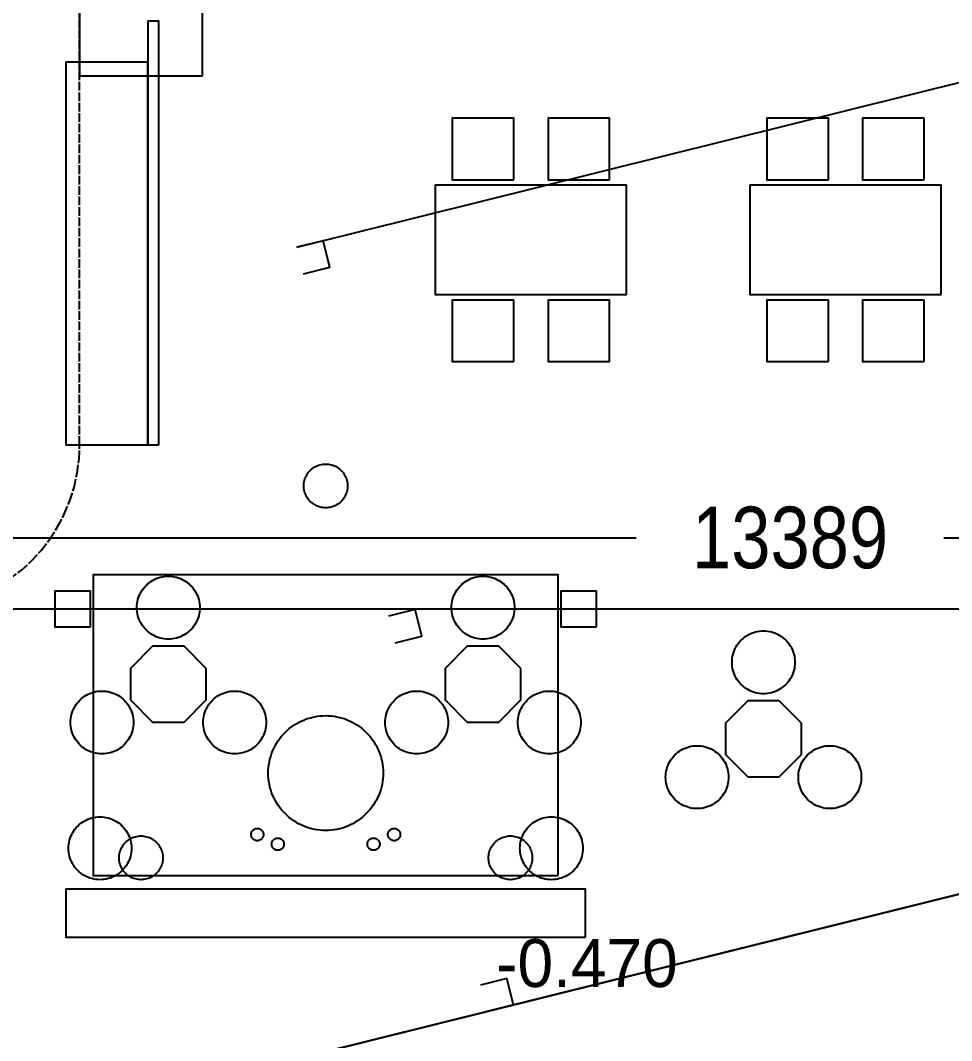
# Model space of a CAD drawing. Header units: millimetres. Extents: x -74219 to 26724, y -11313 to 45223.
# Drawn here: x 1069 to 7875, y 943 to 8405 of the extents above; entities that cross this region are included whole.
import ezdxf

# ---------------------------------------------------------------- set-up
doc = ezdxf.new("R2010")
doc.units = ezdxf.units.MM
doc.linetypes.add('CENTER', pattern=[5.08, 3.175, -0.635, 0.635, -0.635])
doc.linetypes.add('DASHED', pattern=[1.524, 1.27, -0.254])
for name, color, linetype in [('SMK-ABOVE', 5, 'DASHED'), ('SMK-CONTEXT', 8, 'CONTINUOUS'), ('SMK-DIMS', 7, 'CONTINUOUS'), ('SMK-EXIST', 30, 'CONTINUOUS'), ('SMK-GRID', 8, 'CENTER'), ('SMK-LEVEL', 7, 'CONTINUOUS'), ('SMK-R7-BAR', 40, 'Continuous'), ('SMK-R7-FURN', 7, 'Continuous'), ('SMK-R7-PHOTO', 5, 'Continuous'), ('SMK-R7-ROOF', 34, 'Continuous'), ('SMK-R7-SERV', 4, 'Continuous'), ('SMK-ZONE', 3, 'CONTINUOUS')]:
    doc.layers.add(name, color=color, linetype=linetype)
doc.styles.add('OpenSansCondensed-Light', font='OpenSansCondensed-Light.ttf')
doc.dimstyles.new('SMK200', dxfattribs={"dimtxt": 450, "dimasz": 300, "dimexe": 200, "dimexo": 200, "dimgap": 100, "dimtad": 1, "dimdec": 0, "dimtsz": 250, "dimcen": 2.5, "dimazin": 3, "dimtfac": 1, "dimtmove": 0, "dimatfit": 3})

# ---------------------------------------------------------------- blocks, each defined once
blk = doc.blocks.new('_OBLIQUE')
at = {"color": 0, "linetype": 'BYBLOCK'}
blk.add_line((-0.5, -0.5), (0.5, 0.5), dxfattribs=at)
blk = doc.blocks.new('*D12')
for p, q in [((0, 4300), (0, 4820)), ((13389, 4300), (13389, 4820)), ((0, 4620), (5569.5, 4620)), ((7819.5, 4620), (13389, 4620))]:
    blk.add_line(p, q)
at = {"layer": 'Defpoints'}
for p in [(0, 4620), (0, 4100), (13389, 4100)]:
    blk.add_point(p, dxfattribs=at)
at = {"layer": 'SMK-DIMS', "xscale": 500, "yscale": 500}
for p in [(0, 4620), (13389, 4620)]:
    blk.add_blockref('_OBLIQUE', p, dxfattribs=at)
at = {"layer": 'SMK-DIMS', "insert": (6694.5, 4620), "char_height": 450, "attachment_point": 5, "style": 'OpenSansCondensed-Light'}
blk.add_mtext('13389', dxfattribs=at)
blk = doc.blocks.new('*D15')
for p, q in [((13506.9, 3195.1), (13868.9, 1739.5)), ((8099.3, 510.5), (13820.7, 1933.6)), ((194.6, -1455.6), (5915.9, -32.6)), ((-119.2, -194.1), (242.8, -1649.7))]:
    blk.add_line(p, q)
at = {"layer": 'Defpoints'}
for p in [(13458.6, 3389.2), (-167.5, 0), (194.6, -1455.6)]:
    blk.add_point(p, dxfattribs=at)
at = {"layer": 'SMK-DIMS', "xscale": 500, "yscale": 500, "rotation": 13.967659105858573}
for p in [(13820.7, 1933.6), (194.6, -1455.6)]:
    blk.add_blockref('_OBLIQUE', p, dxfattribs=at)
at = {"layer": 'SMK-DIMS', "insert": (7007.6, 239), "char_height": 450, "attachment_point": 5, "rotation": 13.96766, "style": 'OpenSansCondensed-Light'}
blk.add_mtext('14041', dxfattribs=at)

msp = doc.modelspace()

# ---------------------------------------------------------------- linework, layer by layer
at = {"layer": 'SMK-ABOVE', "ltscale": 50}
msp.add_lwpolyline([(-0.4, 4100.3), (301.6, 4100.3), (406.2, 4104.8), (510, 4118.5), (612.2, 4141.2), (712, 4172.7), (808.7, 4212.7), (901.6, 4261.1), (989.9, 4317.3), (1072.9, 4381), (1150.1, 4451.8), (1220.8, 4528.9), (1284.6, 4612), (1340.8, 4700.3), (1389.2, 4793.1), (1429.2, 4889.9), (1460.7, 4989.7), (1483.4, 5091.9), (1497, 5195.7), (1501.6, 5300.3), (1501.6, 30800.3)], dxfattribs=at)
at = {"layer": 'SMK-CONTEXT'}
msp.add_lwpolyline([(-1343.8, -292.6), (10301.4, 2603.9), (11691.7, -2985.7), (46.5, -5882.3)], dxfattribs=at)
at = {"layer": 'SMK-EXIST'}
for points in [[(3088.5, 6745.4), (8911.1, 8193.6), (10301.4, 2603.9), (4478.8, 1155.7)], [(3136.7, 6551.3), (3330.8, 6599.6), (3282.5, 6793.7), (3088.5, 6745.4)], [(3807.8, 3853.5), (4001.9, 3901.8), (3953.6, 4095.9), (3759.5, 4047.6)], [(4478.8, 1155.7), (4672.9, 1204), (4624.6, 1398.1), (4430.5, 1349.8)]]:
    msp.add_lwpolyline(points, dxfattribs=at)
at = {"layer": 'SMK-GRID', "ltscale": 60}
msp.add_line((-14100, 4100), (15500, 4100), dxfattribs=at)
at = {"layer": 'SMK-R7-BAR'}
msp.add_lwpolyline([(2400, 8000), (2400, 8600), (1500, 8600), (1500, 8000)], close=True, dxfattribs=at)
at = {"layer": 'SMK-R7-FURN'}
for points in [[(4675, 7240), (4675, 7690), (4225, 7690), (4225, 7240)], [(5375, 7240), (5375, 7690), (4925, 7690), (4925, 7240)], [(6975, 7240), (6975, 7690), (6525, 7690), (6525, 7240)], [(7675, 7240), (7675, 7690), (7225, 7690), (7225, 7240)], [(5500, 6400), (5500, 7200), (4100, 7200), (4100, 6400)], [(7800, 6400), (7800, 7200), (6400, 7200), (6400, 6400)], [(4675, 5910), (4675, 6360), (4225, 6360), (4225, 5910)], [(5375, 5910), (5375, 6360), (4925, 6360), (4925, 5910)], [(6975, 5910), (6975, 6360), (6525, 6360), (6525, 5910)], [(7675, 5910), (7675, 6360), (7225, 6360), (7225, 5910)]]:
    msp.add_lwpolyline(points, close=True, dxfattribs=at)
at = {"layer": 'SMK-R7-PHOTO'}
for points in [[(3460, 5000), (3459.7, 4989.5), (3458.6, 4979.1), (3456.9, 4968.8), (3454.5, 4958.6), (3451.5, 4948.6), (3447.8, 4938.8), (3443.5, 4929.2), (3438.6, 4920), (3433, 4911.1), (3426.9, 4902.6), (3420.3, 4894.5), (3413.1, 4886.9), (3405.5, 4879.7), (3397.4, 4873.1), (3388.9, 4867), (3380, 4861.4), (3370.8, 4856.5), (3361.2, 4852.2), (3351.4, 4848.5), (3341.4, 4845.5), (3331.2, 4843.1), (3320.9, 4841.4), (3310.5, 4840.3), (3300, 4840), (3289.5, 4840.3), (3279.1, 4841.4), (3268.8, 4843.1), (3258.6, 4845.5), (3248.6, 4848.5), (3238.8, 4852.2), (3229.2, 4856.5), (3220, 4861.4), (3211.1, 4867), (3202.6, 4873.1), (3194.5, 4879.7), (3186.9, 4886.9), (3179.7, 4894.5), (3173.1, 4902.6), (3167, 4911.1), (3161.4, 4920), (3156.5, 4929.2), (3152.2, 4938.8), (3148.5, 4948.6), (3145.5, 4958.6), (3143.1, 4968.8), (3141.4, 4979.1), (3140.3, 4989.5), (3140, 5000), (3140.3, 5010.5), (3141.4, 5020.9), (3143.1, 5031.2), (3145.5, 5041.4), (3148.5, 5051.4), (3152.2, 5061.2), (3156.5, 5070.8), (3161.4, 5080), (3167, 5088.9), (3173.1, 5097.4), (3179.7, 5105.5), (3186.9, 5113.1), (3194.5, 5120.3), (3202.6, 5126.9), (3211.1, 5133), (3220, 5138.6), (3229.2, 5143.5), (3238.8, 5147.8), (3248.6, 5151.5), (3258.6, 5154.5), (3268.8, 5156.9), (3279.1, 5158.6), (3289.5, 5159.7), (3300, 5160), (3310.5, 5159.7), (3320.9, 5158.6), (3331.2, 5156.9), (3341.4, 5154.5), (3351.4, 5151.5), (3361.2, 5147.8), (3370.8, 5143.5), (3380, 5138.6), (3388.9, 5133), (3397.4, 5126.9), (3405.5, 5120.3), (3413.1, 5113.1), (3420.3, 5105.5), (3426.9, 5097.4), (3433, 5088.9), (3438.6, 5080), (3443.5, 5070.8), (3447.8, 5061.2), (3451.5, 5051.4), (3454.5, 5041.4), (3456.9, 5031.2), (3458.6, 5020.9), (3459.7, 5010.5)], [(5000, 2150), (5000, 4350), (1600, 4350), (1600, 2150)], [(2380, 4110), (2379.5, 4095), (2378, 4080), (2375.6, 4065.1), (2372.2, 4050.5), (2367.8, 4036.1), (2362.5, 4022), (2356.3, 4008.3), (2349.2, 3995), (2341.2, 3982.2), (2332.5, 3970), (2322.9, 3958.4), (2312.6, 3947.4), (2301.6, 3937.1), (2290, 3927.5), (2277.8, 3918.8), (2265, 3910.8), (2251.7, 3903.7), (2238, 3897.5), (2223.9, 3892.2), (2209.5, 3887.8), (2194.9, 3884.4), (2180, 3882), (2165, 3880.5), (2150, 3880), (2135, 3880.5), (2120, 3882), (2105.1, 3884.4), (2090.5, 3887.8), (2076.1, 3892.2), (2062, 3897.5), (2048.3, 3903.7), (2035, 3910.8), (2022.2, 3918.8), (2010, 3927.5), (1998.4, 3937.1), (1987.4, 3947.4), (1977.1, 3958.4), (1967.5, 3970), (1958.8, 3982.2), (1950.8, 3995), (1943.7, 4008.3), (1937.5, 4022), (1932.2, 4036.1), (1927.8, 4050.5), (1924.4, 4065.1), (1922, 4080), (1920.5, 4095), (1920, 4110), (1920.5, 4125), (1922, 4140), (1924.4, 4154.9), (1927.8, 4169.5), (1932.2, 4183.9), (1937.5, 4198), (1943.7, 4211.7), (1950.8, 4225), (1958.8, 4237.8), (1967.5, 4250), (1977.1, 4261.6), (1987.4, 4272.6), (1998.4, 4282.9), (2010, 4292.5), (2022.2, 4301.2), (2035, 4309.2), (2048.3, 4316.3), (2062, 4322.5), (2076.1, 4327.8), (2090.5, 4332.2), (2105.1, 4335.6), (2120, 4338), (2135, 4339.5), (2150, 4340), (2165, 4339.5), (2180, 4338), (2194.9, 4335.6), (2209.5, 4332.2), (2223.9, 4327.8), (2238, 4322.5), (2251.7, 4316.3), (2265, 4309.2), (2277.8, 4301.2), (2290, 4292.5), (2301.6, 4282.9), (2312.6, 4272.6), (2322.9, 4261.6), (2332.5, 4250), (2341.2, 4237.8), (2349.2, 4225), (2356.3, 4211.7), (2362.5, 4198), (2367.8, 4183.9), (2372.2, 4169.5), (2375.6, 4154.9), (2378, 4140), (2379.5, 4125)], [(4680, 4110), (4679.5, 4095), (4678, 4080), (4675.6, 4065.1), (4672.2, 4050.5), (4667.8, 4036.1), (4662.5, 4022), (4656.3, 4008.3), (4649.2, 3995), (4641.2, 3982.2), (4632.5, 3970), (4622.9, 3958.4), (4612.6, 3947.4), (4601.6, 3937.1), (4590, 3927.5), (4577.8, 3918.8), (4565, 3910.8), (4551.7, 3903.7), (4538, 3897.5), (4523.9, 3892.2), (4509.5, 3887.8), (4494.9, 3884.4), (4480, 3882), (4465, 3880.5), (4450, 3880), (4435, 3880.5), (4420, 3882), (4405.1, 3884.4), (4390.5, 3887.8), (4376.1, 3892.2), (4362, 3897.5), (4348.3, 3903.7), (4335, 3910.8), (4322.2, 3918.8), (4310, 3927.5), (4298.4, 3937.1), (4287.4, 3947.4), (4277.1, 3958.4), (4267.5, 3970), (4258.8, 3982.2), (4250.8, 3995), (4243.7, 4008.3), (4237.5, 4022), (4232.2, 4036.1), (4227.8, 4050.5), (4224.4, 4065.1), (4222, 4080), (4220.5, 4095), (4220, 4110), (4220.5, 4125), (4222, 4140), (4224.4, 4154.9), (4227.8, 4169.5), (4232.2, 4183.9), (4237.5, 4198), (4243.7, 4211.7), (4250.8, 4225), (4258.8, 4237.8), (4267.5, 4250), (4277.1, 4261.6), (4287.4, 4272.6), (4298.4, 4282.9), (4310, 4292.5), (4322.2, 4301.2), (4335, 4309.2), (4348.3, 4316.3), (4362, 4322.5), (4376.1, 4327.8), (4390.5, 4332.2), (4405.1, 4335.6), (4420, 4338), (4435, 4339.5), (4450, 4340), (4465, 4339.5), (4480, 4338), (4494.9, 4335.6), (4509.5, 4332.2), (4523.9, 4327.8), (4538, 4322.5), (4551.7, 4316.3), (4565, 4309.2), (4577.8, 4301.2), (4590, 4292.5), (4601.6, 4282.9), (4612.6, 4272.6), (4622.9, 4261.6), (4632.5, 4250), (4641.2, 4237.8), (4649.2, 4225), (4656.3, 4211.7), (4662.5, 4198), (4667.8, 4183.9), (4672.2, 4169.5), (4675.6, 4154.9), (4678, 4140), (4679.5, 4125)], [(1580, 3970), (1580, 4230), (1320, 4230), (1320, 3970)], [(5280, 3970), (5280, 4230), (5020, 4230), (5020, 3970)], [(6730, 3710), (6729.5, 3695), (6728, 3680), (6725.6, 3665.1), (6722.2, 3650.5), (6717.8, 3636.1), (6712.5, 3622), (6706.3, 3608.3), (6699.2, 3595), (6691.2, 3582.2), (6682.5, 3570), (6672.9, 3558.4), (6662.6, 3547.4), (6651.6, 3537.1), (6640, 3527.5), (6627.8, 3518.8), (6615, 3510.8), (6601.7, 3503.7), (6588, 3497.5), (6573.9, 3492.2), (6559.5, 3487.8), (6544.9, 3484.4), (6530, 3482), (6515, 3480.5), (6500, 3480), (6485, 3480.5), (6470, 3482), (6455.1, 3484.4), (6440.5, 3487.8), (6426.1, 3492.2), (6412, 3497.5), (6398.3, 3503.7), (6385, 3510.8), (6372.2, 3518.8), (6360, 3527.5), (6348.4, 3537.1), (6337.4, 3547.4), (6327.1, 3558.4), (6317.5, 3570), (6308.8, 3582.2), (6300.8, 3595), (6293.7, 3608.3), (6287.5, 3622), (6282.2, 3636.1), (6277.8, 3650.5), (6274.4, 3665.1), (6272, 3680), (6270.5, 3695), (6270, 3710), (6270.5, 3725), (6272, 3740), (6274.4, 3754.9), (6277.8, 3769.5), (6282.2, 3783.9), (6287.5, 3798), (6293.7, 3811.7), (6300.8, 3825), (6308.8, 3837.8), (6317.5, 3850), (6327.1, 3861.6), (6337.4, 3872.6), (6348.4, 3882.9), (6360, 3892.5), (6372.2, 3901.2), (6385, 3909.2), (6398.3, 3916.3), (6412, 3922.5), (6426.1, 3927.8), (6440.5, 3932.2), (6455.1, 3935.6), (6470, 3938), (6485, 3939.5), (6500, 3940), (6515, 3939.5), (6530, 3938), (6544.9, 3935.6), (6559.5, 3932.2), (6573.9, 3927.8), (6588, 3922.5), (6601.7, 3916.3), (6615, 3909.2), (6627.8, 3901.2), (6640, 3892.5), (6651.6, 3882.9), (6662.6, 3872.6), (6672.9, 3861.6), (6682.5, 3850), (6691.2, 3837.8), (6699.2, 3825), (6706.3, 3811.7), (6712.5, 3798), (6717.8, 3783.9), (6722.2, 3769.5), (6725.6, 3754.9), (6728, 3740), (6729.5, 3725)], [(2427.2, 3664.8), (2264.8, 3827.2), (2035.2, 3827.2), (1872.8, 3664.8), (1872.8, 3435.2), (2035.2, 3272.8), (2264.8, 3272.8), (2427.2, 3435.2)], [(4727.2, 3664.8), (4564.8, 3827.2), (4335.2, 3827.2), (4172.8, 3664.8), (4172.8, 3435.2), (4335.2, 3272.8), (4564.8, 3272.8), (4727.2, 3435.2)], [(1895, 3270), (1894.5, 3255), (1893.1, 3240), (1890.6, 3225.1), (1887.2, 3210.5), (1882.8, 3196.1), (1877.5, 3182), (1871.3, 3168.3), (1864.2, 3155), (1856.3, 3142.2), (1847.5, 3130), (1837.9, 3118.4), (1827.7, 3107.4), (1816.7, 3097.1), (1805, 3087.5), (1792.8, 3078.8), (1780, 3070.8), (1766.8, 3063.7), (1753, 3057.5), (1739, 3052.2), (1724.6, 3047.8), (1709.9, 3044.4), (1695, 3042), (1680.1, 3040.5), (1665, 3040), (1650, 3040.5), (1635, 3042), (1620.2, 3044.4), (1605.5, 3047.8), (1591.1, 3052.2), (1577, 3057.5), (1563.3, 3063.7), (1550, 3070.8), (1537.2, 3078.8), (1525, 3087.5), (1513.4, 3097.1), (1502.4, 3107.4), (1492.1, 3118.4), (1482.6, 3130), (1473.8, 3142.2), (1465.8, 3155), (1458.7, 3168.3), (1452.5, 3182), (1447.2, 3196.1), (1442.9, 3210.5), (1439.4, 3225.1), (1437, 3240), (1435.5, 3255), (1435, 3270), (1435.5, 3285), (1437, 3300), (1439.4, 3314.9), (1442.9, 3329.5), (1447.2, 3343.9), (1452.5, 3358), (1458.7, 3371.7), (1465.8, 3385), (1473.8, 3397.8), (1482.6, 3410), (1492.1, 3421.6), (1502.4, 3432.6), (1513.4, 3442.9), (1525, 3452.5), (1537.2, 3461.2), (1550, 3469.2), (1563.3, 3476.3), (1577, 3482.5), (1591.1, 3487.8), (1605.5, 3492.2), (1620.2, 3495.6), (1635, 3498), (1650, 3499.5), (1665, 3500), (1680.1, 3499.5), (1695, 3498), (1709.9, 3495.6), (1724.6, 3492.2), (1739, 3487.8), (1753, 3482.5), (1766.8, 3476.3), (1780, 3469.2), (1792.8, 3461.2), (1805, 3452.5), (1816.7, 3442.9), (1827.7, 3432.6), (1837.9, 3421.6), (1847.5, 3410), (1856.3, 3397.8), (1864.2, 3385), (1871.3, 3371.7), (1877.5, 3358), (1882.8, 3343.9), (1887.2, 3329.5), (1890.6, 3314.9), (1893.1, 3300), (1894.5, 3285)], [(2865, 3270), (2864.5, 3255), (2863, 3240), (2860.6, 3225.1), (2857.1, 3210.5), (2852.8, 3196.1), (2847.5, 3182), (2841.3, 3168.3), (2834.2, 3155), (2826.2, 3142.2), (2817.4, 3130), (2807.9, 3118.4), (2797.6, 3107.4), (2786.6, 3097.1), (2775, 3087.5), (2762.8, 3078.8), (2750, 3070.8), (2736.7, 3063.7), (2723, 3057.5), (2708.9, 3052.2), (2694.5, 3047.8), (2679.8, 3044.4), (2665, 3042), (2650, 3040.5), (2635, 3040), (2619.9, 3040.5), (2605, 3042), (2590.1, 3044.4), (2575.4, 3047.8), (2561, 3052.2), (2547, 3057.5), (2533.2, 3063.7), (2520, 3070.8), (2507.2, 3078.8), (2495, 3087.5), (2483.3, 3097.1), (2472.3, 3107.4), (2462.1, 3118.4), (2452.5, 3130), (2443.7, 3142.2), (2435.8, 3155), (2428.7, 3168.3), (2422.5, 3182), (2417.2, 3196.1), (2412.8, 3210.5), (2409.4, 3225.1), (2406.9, 3240), (2405.5, 3255), (2405, 3270), (2405.5, 3285), (2406.9, 3300), (2409.4, 3314.9), (2412.8, 3329.5), (2417.2, 3343.9), (2422.5, 3358), (2428.7, 3371.7), (2435.8, 3385), (2443.7, 3397.8), (2452.5, 3410), (2462.1, 3421.6), (2472.3, 3432.6), (2483.3, 3442.9), (2495, 3452.5), (2507.2, 3461.2), (2520, 3469.2), (2533.2, 3476.3), (2547, 3482.5), (2561, 3487.8), (2575.4, 3492.2), (2590.1, 3495.6), (2605, 3498), (2619.9, 3499.5), (2635, 3500), (2650, 3499.5), (2665, 3498), (2679.8, 3495.6), (2694.5, 3492.2), (2708.9, 3487.8), (2723, 3482.5), (2736.7, 3476.3), (2750, 3469.2), (2762.8, 3461.2), (2775, 3452.5), (2786.6, 3442.9), (2797.6, 3432.6), (2807.9, 3421.6), (2817.4, 3410), (2826.2, 3397.8), (2834.2, 3385), (2841.3, 3371.7), (2847.5, 3358), (2852.8, 3343.9), (2857.1, 3329.5), (2860.6, 3314.9), (2863, 3300), (2864.5, 3285)], [(4195, 3270), (4194.5, 3255), (4193.1, 3240), (4190.6, 3225.1), (4187.2, 3210.5), (4182.8, 3196.1), (4177.5, 3182), (4171.3, 3168.3), (4164.2, 3155), (4156.3, 3142.2), (4147.5, 3130), (4137.9, 3118.4), (4127.7, 3107.4), (4116.7, 3097.1), (4105, 3087.5), (4092.8, 3078.8), (4080, 3070.8), (4066.8, 3063.7), (4053, 3057.5), (4039, 3052.2), (4024.6, 3047.8), (4009.9, 3044.4), (3995, 3042), (3980.1, 3040.5), (3965, 3040), (3950, 3040.5), (3935, 3042), (3920.2, 3044.4), (3905.5, 3047.8), (3891.1, 3052.2), (3877, 3057.5), (3863.3, 3063.7), (3850, 3070.8), (3837.2, 3078.8), (3825, 3087.5), (3813.4, 3097.1), (3802.4, 3107.4), (3792.1, 3118.4), (3782.6, 3130), (3773.8, 3142.2), (3765.8, 3155), (3758.7, 3168.3), (3752.5, 3182), (3747.2, 3196.1), (3742.9, 3210.5), (3739.4, 3225.1), (3737, 3240), (3735.5, 3255), (3735, 3270), (3735.5, 3285), (3737, 3300), (3739.4, 3314.9), (3742.9, 3329.5), (3747.2, 3343.9), (3752.5, 3358), (3758.7, 3371.7), (3765.8, 3385), (3773.8, 3397.8), (3782.6, 3410), (3792.1, 3421.6), (3802.4, 3432.6), (3813.4, 3442.9), (3825, 3452.5), (3837.2, 3461.2), (3850, 3469.2), (3863.3, 3476.3), (3877, 3482.5), (3891.1, 3487.8), (3905.5, 3492.2), (3920.2, 3495.6), (3935, 3498), (3950, 3499.5), (3965, 3500), (3980.1, 3499.5), (3995, 3498), (4009.9, 3495.6), (4024.6, 3492.2), (4039, 3487.8), (4053, 3482.5), (4066.8, 3476.3), (4080, 3469.2), (4092.8, 3461.2), (4105, 3452.5), (4116.7, 3442.9), (4127.7, 3432.6), (4137.9, 3421.6), (4147.5, 3410), (4156.3, 3397.8), (4164.2, 3385), (4171.3, 3371.7), (4177.5, 3358), (4182.8, 3343.9), (4187.2, 3329.5), (4190.6, 3314.9), (4193.1, 3300), (4194.5, 3285)], [(5165, 3270), (5164.5, 3255), (5163, 3240), (5160.6, 3225.1), (5157.1, 3210.5), (5152.8, 3196.1), (5147.5, 3182), (5141.3, 3168.3), (5134.2, 3155), (5126.2, 3142.2), (5117.4, 3130), (5107.9, 3118.4), (5097.6, 3107.4), (5086.6, 3097.1), (5075, 3087.5), (5062.8, 3078.8), (5050, 3070.8), (5036.7, 3063.7), (5023, 3057.5), (5008.9, 3052.2), (4994.5, 3047.8), (4979.8, 3044.4), (4965, 3042), (4950, 3040.5), (4935, 3040), (4919.9, 3040.5), (4905, 3042), (4890.1, 3044.4), (4875.4, 3047.8), (4861, 3052.2), (4847, 3057.5), (4833.2, 3063.7), (4820, 3070.8), (4807.2, 3078.8), (4795, 3087.5), (4783.3, 3097.1), (4772.3, 3107.4), (4762.1, 3118.4), (4752.5, 3130), (4743.7, 3142.2), (4735.8, 3155), (4728.7, 3168.3), (4722.5, 3182), (4717.2, 3196.1), (4712.8, 3210.5), (4709.4, 3225.1), (4706.9, 3240), (4705.5, 3255), (4705, 3270), (4705.5, 3285), (4706.9, 3300), (4709.4, 3314.9), (4712.8, 3329.5), (4717.2, 3343.9), (4722.5, 3358), (4728.7, 3371.7), (4735.8, 3385), (4743.7, 3397.8), (4752.5, 3410), (4762.1, 3421.6), (4772.3, 3432.6), (4783.3, 3442.9), (4795, 3452.5), (4807.2, 3461.2), (4820, 3469.2), (4833.2, 3476.3), (4847, 3482.5), (4861, 3487.8), (4875.4, 3492.2), (4890.1, 3495.6), (4905, 3498), (4919.9, 3499.5), (4935, 3500), (4950, 3499.5), (4965, 3498), (4979.8, 3495.6), (4994.5, 3492.2), (5008.9, 3487.8), (5023, 3482.5), (5036.7, 3476.3), (5050, 3469.2), (5062.8, 3461.2), (5075, 3452.5), (5086.6, 3442.9), (5097.6, 3432.6), (5107.9, 3421.6), (5117.4, 3410), (5126.2, 3397.8), (5134.2, 3385), (5141.3, 3371.7), (5147.5, 3358), (5152.8, 3343.9), (5157.1, 3329.5), (5160.6, 3314.9), (5163, 3300), (5164.5, 3285)], [(6777.2, 3264.8), (6614.8, 3427.2), (6385.2, 3427.2), (6222.8, 3264.8), (6222.8, 3035.2), (6385.2, 2872.8), (6614.8, 2872.8), (6777.2, 3035.2)], [(3720, 2900), (3719.5, 2879.4), (3718, 2858.8), (3715.5, 2838.4), (3711.9, 2818.1), (3707.4, 2797.9), (3701.9, 2778.1), (3695.4, 2758.5), (3688, 2739.3), (3679.7, 2720.4), (3670.4, 2702), (3660.2, 2684.1), (3649.2, 2666.7), (3637.3, 2649.8), (3624.7, 2633.6), (3611.2, 2617.9), (3597, 2603), (3582.1, 2588.8), (3566.4, 2575.3), (3550.2, 2562.7), (3533.3, 2550.8), (3515.9, 2539.8), (3498, 2529.6), (3479.6, 2520.3), (3460.7, 2512), (3441.5, 2504.6), (3421.9, 2498.1), (3402.1, 2492.6), (3381.9, 2488.1), (3361.6, 2484.5), (3341.2, 2482), (3320.6, 2480.5), (3300, 2480), (3279.4, 2480.5), (3258.8, 2482), (3238.4, 2484.5), (3218.1, 2488.1), (3197.9, 2492.6), (3178.1, 2498.1), (3158.5, 2504.6), (3139.3, 2512), (3120.4, 2520.3), (3102, 2529.6), (3084.1, 2539.8), (3066.7, 2550.8), (3049.8, 2562.7), (3033.6, 2575.3), (3017.9, 2588.8), (3003, 2603), (2988.8, 2617.9), (2975.3, 2633.6), (2962.7, 2649.8), (2950.8, 2666.7), (2939.8, 2684.1), (2929.6, 2702), (2920.3, 2720.4), (2912, 2739.3), (2904.6, 2758.5), (2898.1, 2778.1), (2892.6, 2797.9), (2888.1, 2818.1), (2884.5, 2838.4), (2882, 2858.8), (2880.5, 2879.4), (2880, 2900), (2880.5, 2920.6), (2882, 2941.2), (2884.5, 2961.6), (2888.1, 2981.9), (2892.6, 3002.1), (2898.1, 3021.9), (2904.6, 3041.5), (2912, 3060.7), (2920.3, 3079.6), (2929.6, 3098), (2939.8, 3115.9), (2950.8, 3133.3), (2962.7, 3150.2), (2975.3, 3166.4), (2988.8, 3182.1), (3003, 3197), (3017.9, 3211.2), (3033.6, 3224.7), (3049.8, 3237.3), (3066.7, 3249.2), (3084.1, 3260.2), (3102, 3270.4), (3120.4, 3279.7), (3139.3, 3288), (3158.5, 3295.4), (3178.1, 3301.9), (3197.9, 3307.4), (3218.1, 3311.9), (3238.4, 3315.5), (3258.8, 3318), (3279.4, 3319.5), (3300, 3320), (3320.6, 3319.5), (3341.2, 3318), (3361.6, 3315.5), (3381.9, 3311.9), (3402.1, 3307.4), (3421.9, 3301.9), (3441.5, 3295.4), (3460.7, 3288), (3479.6, 3279.7), (3498, 3270.4), (3515.9, 3260.2), (3533.3, 3249.2), (3550.2, 3237.3), (3566.4, 3224.7), (3582.1, 3211.2), (3597, 3197), (3611.2, 3182.1), (3624.7, 3166.4), (3637.3, 3150.2), (3649.2, 3133.3), (3660.2, 3115.9), (3670.4, 3098), (3679.7, 3079.6), (3688, 3060.7), (3695.4, 3041.5), (3701.9, 3021.9), (3707.4, 3002.1), (3711.9, 2981.9), (3715.5, 2961.6), (3718, 2941.2), (3719.5, 2920.6)], [(6245, 2870), (6244.5, 2855), (6243.1, 2840), (6240.6, 2825.1), (6237.2, 2810.5), (6232.8, 2796.1), (6227.5, 2782), (6221.3, 2768.3), (6214.2, 2755), (6206.3, 2742.2), (6197.5, 2730), (6187.9, 2718.4), (6177.7, 2707.4), (6166.7, 2697.1), (6155, 2687.5), (6142.8, 2678.8), (6130, 2670.8), (6116.8, 2663.7), (6103, 2657.5), (6089, 2652.2), (6074.6, 2647.8), (6059.9, 2644.4), (6045, 2642), (6030.1, 2640.5), (6015, 2640), (6000, 2640.5), (5985, 2642), (5970.2, 2644.4), (5955.5, 2647.8), (5941.1, 2652.2), (5927, 2657.5), (5913.3, 2663.7), (5900, 2670.8), (5887.2, 2678.8), (5875, 2687.5), (5863.4, 2697.1), (5852.4, 2707.4), (5842.1, 2718.4), (5832.6, 2730), (5823.8, 2742.2), (5815.8, 2755), (5808.7, 2768.3), (5802.5, 2782), (5797.2, 2796.1), (5792.9, 2810.5), (5789.4, 2825.1), (5787, 2840), (5785.5, 2855), (5785, 2870), (5785.5, 2885), (5787, 2900), (5789.4, 2914.9), (5792.9, 2929.5), (5797.2, 2943.9), (5802.5, 2958), (5808.7, 2971.7), (5815.8, 2985), (5823.8, 2997.8), (5832.6, 3010), (5842.1, 3021.6), (5852.4, 3032.6), (5863.4, 3042.9), (5875, 3052.5), (5887.2, 3061.2), (5900, 3069.2), (5913.3, 3076.3), (5927, 3082.5), (5941.1, 3087.8), (5955.5, 3092.2), (5970.2, 3095.6), (5985, 3098), (6000, 3099.5), (6015, 3100), (6030.1, 3099.5), (6045, 3098), (6059.9, 3095.6), (6074.6, 3092.2), (6089, 3087.8), (6103, 3082.5), (6116.8, 3076.3), (6130, 3069.2), (6142.8, 3061.2), (6155, 3052.5), (6166.7, 3042.9), (6177.7, 3032.6), (6187.9, 3021.6), (6197.5, 3010), (6206.3, 2997.8), (6214.2, 2985), (6221.3, 2971.7), (6227.5, 2958), (6232.8, 2943.9), (6237.2, 2929.5), (6240.6, 2914.9), (6243.1, 2900), (6244.5, 2885)], [(7215, 2870), (7214.5, 2855), (7213, 2840), (7210.6, 2825.1), (7207.1, 2810.5), (7202.8, 2796.1), (7197.5, 2782), (7191.3, 2768.3), (7184.2, 2755), (7176.2, 2742.2), (7167.4, 2730), (7157.9, 2718.4), (7147.6, 2707.4), (7136.6, 2697.1), (7125, 2687.5), (7112.8, 2678.8), (7100, 2670.8), (7086.7, 2663.7), (7073, 2657.5), (7058.9, 2652.2), (7044.5, 2647.8), (7029.8, 2644.4), (7015, 2642), (7000, 2640.5), (6985, 2640), (6969.9, 2640.5), (6955, 2642), (6940.1, 2644.4), (6925.4, 2647.8), (6911, 2652.2), (6897, 2657.5), (6883.2, 2663.7), (6870, 2670.8), (6857.2, 2678.8), (6845, 2687.5), (6833.3, 2697.1), (6822.3, 2707.4), (6812.1, 2718.4), (6802.5, 2730), (6793.7, 2742.2), (6785.8, 2755), (6778.7, 2768.3), (6772.5, 2782), (6767.2, 2796.1), (6762.8, 2810.5), (6759.4, 2825.1), (6756.9, 2840), (6755.5, 2855), (6755, 2870), (6755.5, 2885), (6756.9, 2900), (6759.4, 2914.9), (6762.8, 2929.5), (6767.2, 2943.9), (6772.5, 2958), (6778.7, 2971.7), (6785.8, 2985), (6793.7, 2997.8), (6802.5, 3010), (6812.1, 3021.6), (6822.3, 3032.6), (6833.3, 3042.9), (6845, 3052.5), (6857.2, 3061.2), (6870, 3069.2), (6883.2, 3076.3), (6897, 3082.5), (6911, 3087.8), (6925.4, 3092.2), (6940.1, 3095.6), (6955, 3098), (6969.9, 3099.5), (6985, 3100), (7000, 3099.5), (7015, 3098), (7029.8, 3095.6), (7044.5, 3092.2), (7058.9, 3087.8), (7073, 3082.5), (7086.7, 3076.3), (7100, 3069.2), (7112.8, 3061.2), (7125, 3052.5), (7136.6, 3042.9), (7147.6, 3032.6), (7157.9, 3021.6), (7167.4, 3010), (7176.2, 2997.8), (7184.2, 2985), (7191.3, 2971.7), (7197.5, 2958), (7202.8, 2943.9), (7207.1, 2929.5), (7210.6, 2914.9), (7213, 2900), (7214.5, 2885)], [(1880, 2350), (1879.5, 2335), (1878, 2320), (1875.6, 2305.1), (1872.2, 2290.5), (1867.8, 2276.1), (1862.5, 2262), (1856.3, 2248.3), (1849.2, 2235), (1841.2, 2222.2), (1832.5, 2210), (1822.9, 2198.4), (1812.6, 2187.4), (1801.6, 2177.1), (1790, 2167.5), (1777.8, 2158.8), (1765, 2150.8), (1751.7, 2143.7), (1738, 2137.5), (1723.9, 2132.2), (1709.5, 2127.8), (1694.9, 2124.4), (1680, 2122), (1665, 2120.5), (1650, 2120), (1635, 2120.5), (1620, 2122), (1605.1, 2124.4), (1590.5, 2127.8), (1576.1, 2132.2), (1562, 2137.5), (1548.3, 2143.7), (1535, 2150.8), (1522.2, 2158.8), (1510, 2167.5), (1498.4, 2177.1), (1487.4, 2187.4), (1477.1, 2198.4), (1467.5, 2210), (1458.8, 2222.2), (1450.8, 2235), (1443.7, 2248.3), (1437.5, 2262), (1432.2, 2276.1), (1427.8, 2290.5), (1424.4, 2305.1), (1422, 2320), (1420.5, 2335), (1420, 2350), (1420.5, 2365), (1422, 2380), (1424.4, 2394.9), (1427.8, 2409.5), (1432.2, 2423.9), (1437.5, 2438), (1443.7, 2451.7), (1450.8, 2465), (1458.8, 2477.8), (1467.5, 2490), (1477.1, 2501.6), (1487.4, 2512.6), (1498.4, 2522.9), (1510, 2532.5), (1522.2, 2541.2), (1535, 2549.2), (1548.3, 2556.3), (1562, 2562.5), (1576.1, 2567.8), (1590.5, 2572.2), (1605.1, 2575.6), (1620, 2578), (1635, 2579.5), (1650, 2580), (1665, 2579.5), (1680, 2578), (1694.9, 2575.6), (1709.5, 2572.2), (1723.9, 2567.8), (1738, 2562.5), (1751.7, 2556.3), (1765, 2549.2), (1777.8, 2541.2), (1790, 2532.5), (1801.6, 2522.9), (1812.6, 2512.6), (1822.9, 2501.6), (1832.5, 2490), (1841.2, 2477.8), (1849.2, 2465), (1856.3, 2451.7), (1862.5, 2438), (1867.8, 2423.9), (1872.2, 2409.5), (1875.6, 2394.9), (1878, 2380), (1879.5, 2365)], [(5180, 2350), (5179.5, 2335), (5178, 2320), (5175.6, 2305.1), (5172.2, 2290.5), (5167.8, 2276.1), (5162.5, 2262), (5156.3, 2248.3), (5149.2, 2235), (5141.2, 2222.2), (5132.5, 2210), (5122.9, 2198.4), (5112.6, 2187.4), (5101.6, 2177.1), (5090, 2167.5), (5077.8, 2158.8), (5065, 2150.8), (5051.7, 2143.7), (5038, 2137.5), (5023.9, 2132.2), (5009.5, 2127.8), (4994.9, 2124.4), (4980, 2122), (4965, 2120.5), (4950, 2120), (4935, 2120.5), (4920, 2122), (4905.1, 2124.4), (4890.5, 2127.8), (4876.1, 2132.2), (4862, 2137.5), (4848.3, 2143.7), (4835, 2150.8), (4822.2, 2158.8), (4810, 2167.5), (4798.4, 2177.1), (4787.4, 2187.4), (4777.1, 2198.4), (4767.5, 2210), (4758.8, 2222.2), (4750.8, 2235), (4743.7, 2248.3), (4737.5, 2262), (4732.2, 2276.1), (4727.8, 2290.5), (4724.4, 2305.1), (4722, 2320), (4720.5, 2335), (4720, 2350), (4720.5, 2365), (4722, 2380), (4724.4, 2394.9), (4727.8, 2409.5), (4732.2, 2423.9), (4737.5, 2438), (4743.7, 2451.7), (4750.8, 2465), (4758.8, 2477.8), (4767.5, 2490), (4777.1, 2501.6), (4787.4, 2512.6), (4798.4, 2522.9), (4810, 2532.5), (4822.2, 2541.2), (4835, 2549.2), (4848.3, 2556.3), (4862, 2562.5), (4876.1, 2567.8), (4890.5, 2572.2), (4905.1, 2575.6), (4920, 2578), (4935, 2579.5), (4950, 2580), (4965, 2579.5), (4980, 2578), (4994.9, 2575.6), (5009.5, 2572.2), (5023.9, 2567.8), (5038, 2562.5), (5051.7, 2556.3), (5065, 2549.2), (5077.8, 2541.2), (5090, 2532.5), (5101.6, 2522.9), (5112.6, 2512.6), (5122.9, 2501.6), (5132.5, 2490), (5141.2, 2477.8), (5149.2, 2465), (5156.3, 2451.7), (5162.5, 2438), (5167.8, 2423.9), (5172.2, 2409.5), (5175.6, 2394.9), (5178, 2380), (5179.5, 2365)], [(2845, 2450), (2844.6, 2444.1), (2843.5, 2438.4), (2841.6, 2432.8), (2839, 2427.5), (2835.7, 2422.6), (2831.8, 2418.2), (2827.4, 2414.3), (2822.5, 2411), (2817.2, 2408.4), (2811.6, 2406.5), (2805.9, 2405.4), (2800, 2405), (2794.1, 2405.4), (2788.4, 2406.5), (2782.8, 2408.4), (2777.5, 2411), (2772.6, 2414.3), (2768.2, 2418.2), (2764.3, 2422.6), (2761, 2427.5), (2758.4, 2432.8), (2756.5, 2438.4), (2755.4, 2444.1), (2755, 2450), (2755.4, 2455.9), (2756.5, 2461.6), (2758.4, 2467.2), (2761, 2472.5), (2764.3, 2477.4), (2768.2, 2481.8), (2772.6, 2485.7), (2777.5, 2489), (2782.8, 2491.6), (2788.4, 2493.5), (2794.1, 2494.6), (2800, 2495), (2805.9, 2494.6), (2811.6, 2493.5), (2817.2, 2491.6), (2822.5, 2489), (2827.4, 2485.7), (2831.8, 2481.8), (2835.7, 2477.4), (2839, 2472.5), (2841.6, 2467.2), (2843.5, 2461.6), (2844.6, 2455.9)], [(3845, 2450), (3844.6, 2444.1), (3843.5, 2438.4), (3841.6, 2432.8), (3839, 2427.5), (3835.7, 2422.6), (3831.8, 2418.2), (3827.4, 2414.3), (3822.5, 2411), (3817.2, 2408.4), (3811.6, 2406.5), (3805.9, 2405.4), (3800, 2405), (3794.1, 2405.4), (3788.4, 2406.5), (3782.8, 2408.4), (3777.5, 2411), (3772.6, 2414.3), (3768.2, 2418.2), (3764.3, 2422.6), (3761, 2427.5), (3758.4, 2432.8), (3756.5, 2438.4), (3755.4, 2444.1), (3755, 2450), (3755.4, 2455.9), (3756.5, 2461.6), (3758.4, 2467.2), (3761, 2472.5), (3764.3, 2477.4), (3768.2, 2481.8), (3772.6, 2485.7), (3777.5, 2489), (3782.8, 2491.6), (3788.4, 2493.5), (3794.1, 2494.6), (3800, 2495), (3805.9, 2494.6), (3811.6, 2493.5), (3817.2, 2491.6), (3822.5, 2489), (3827.4, 2485.7), (3831.8, 2481.8), (3835.7, 2477.4), (3839, 2472.5), (3841.6, 2467.2), (3843.5, 2461.6), (3844.6, 2455.9)], [(2110, 2280), (2109.7, 2269.5), (2108.6, 2259.1), (2106.9, 2248.8), (2104.5, 2238.6), (2101.5, 2228.6), (2097.8, 2218.8), (2093.5, 2209.2), (2088.6, 2200), (2083, 2191.1), (2076.9, 2182.6), (2070.3, 2174.5), (2063.1, 2166.9), (2055.5, 2159.7), (2047.4, 2153.1), (2038.9, 2147), (2030, 2141.4), (2020.8, 2136.5), (2011.2, 2132.2), (2001.4, 2128.5), (1991.4, 2125.5), (1981.2, 2123.1), (1970.9, 2121.4), (1960.5, 2120.3), (1950, 2120), (1939.5, 2120.3), (1929.1, 2121.4), (1918.8, 2123.1), (1908.6, 2125.5), (1898.6, 2128.5), (1888.8, 2132.2), (1879.2, 2136.5), (1870, 2141.4), (1861.1, 2147), (1852.6, 2153.1), (1844.5, 2159.7), (1836.9, 2166.9), (1829.7, 2174.5), (1823.1, 2182.6), (1817, 2191.1), (1811.4, 2200), (1806.5, 2209.2), (1802.2, 2218.8), (1798.5, 2228.6), (1795.5, 2238.6), (1793.1, 2248.8), (1791.4, 2259.1), (1790.3, 2269.5), (1790, 2280), (1790.3, 2290.5), (1791.4, 2300.9), (1793.1, 2311.2), (1795.5, 2321.4), (1798.5, 2331.4), (1802.2, 2341.2), (1806.5, 2350.8), (1811.4, 2360), (1817, 2368.9), (1823.1, 2377.4), (1829.7, 2385.5), (1836.9, 2393.1), (1844.5, 2400.3), (1852.6, 2406.9), (1861.1, 2413), (1870, 2418.6), (1879.2, 2423.5), (1888.8, 2427.8), (1898.6, 2431.5), (1908.6, 2434.5), (1918.8, 2436.9), (1929.1, 2438.6), (1939.5, 2439.7), (1950, 2440), (1960.5, 2439.7), (1970.9, 2438.6), (1981.2, 2436.9), (1991.4, 2434.5), (2001.4, 2431.5), (2011.2, 2427.8), (2020.8, 2423.5), (2030, 2418.6), (2038.9, 2413), (2047.4, 2406.9), (2055.5, 2400.3), (2063.1, 2393.1), (2070.3, 2385.5), (2076.9, 2377.4), (2083, 2368.9), (2088.6, 2360), (2093.5, 2350.8), (2097.8, 2341.2), (2101.5, 2331.4), (2104.5, 2321.4), (2106.9, 2311.2), (2108.6, 2300.9), (2109.7, 2290.5)], [(2995, 2380), (2994.6, 2374.1), (2993.5, 2368.4), (2991.6, 2362.8), (2989, 2357.5), (2985.7, 2352.6), (2981.8, 2348.2), (2977.4, 2344.3), (2972.5, 2341), (2967.2, 2338.4), (2961.6, 2336.5), (2955.9, 2335.4), (2950, 2335), (2944.1, 2335.4), (2938.4, 2336.5), (2932.8, 2338.4), (2927.5, 2341), (2922.6, 2344.3), (2918.2, 2348.2), (2914.3, 2352.6), (2911, 2357.5), (2908.4, 2362.8), (2906.5, 2368.4), (2905.4, 2374.1), (2905, 2380), (2905.4, 2385.9), (2906.5, 2391.6), (2908.4, 2397.2), (2911, 2402.5), (2914.3, 2407.4), (2918.2, 2411.8), (2922.6, 2415.7), (2927.5, 2419), (2932.8, 2421.6), (2938.4, 2423.5), (2944.1, 2424.6), (2950, 2425), (2955.9, 2424.6), (2961.6, 2423.5), (2967.2, 2421.6), (2972.5, 2419), (2977.4, 2415.7), (2981.8, 2411.8), (2985.7, 2407.4), (2989, 2402.5), (2991.6, 2397.2), (2993.5, 2391.6), (2994.6, 2385.9)], [(3695, 2380), (3694.6, 2374.1), (3693.5, 2368.4), (3691.6, 2362.8), (3689, 2357.5), (3685.7, 2352.6), (3681.8, 2348.2), (3677.4, 2344.3), (3672.5, 2341), (3667.2, 2338.4), (3661.6, 2336.5), (3655.9, 2335.4), (3650, 2335), (3644.1, 2335.4), (3638.4, 2336.5), (3632.8, 2338.4), (3627.5, 2341), (3622.6, 2344.3), (3618.2, 2348.2), (3614.3, 2352.6), (3611, 2357.5), (3608.4, 2362.8), (3606.5, 2368.4), (3605.4, 2374.1), (3605, 2380), (3605.4, 2385.9), (3606.5, 2391.6), (3608.4, 2397.2), (3611, 2402.5), (3614.3, 2407.4), (3618.2, 2411.8), (3622.6, 2415.7), (3627.5, 2419), (3632.8, 2421.6), (3638.4, 2423.5), (3644.1, 2424.6), (3650, 2425), (3655.9, 2424.6), (3661.6, 2423.5), (3667.2, 2421.6), (3672.5, 2419), (3677.4, 2415.7), (3681.8, 2411.8), (3685.7, 2407.4), (3689, 2402.5), (3691.6, 2397.2), (3693.5, 2391.6), (3694.6, 2385.9)], [(4810, 2280), (4809.7, 2269.5), (4808.6, 2259.1), (4806.9, 2248.8), (4804.5, 2238.6), (4801.5, 2228.6), (4797.8, 2218.8), (4793.5, 2209.2), (4788.6, 2200), (4783, 2191.1), (4776.9, 2182.6), (4770.3, 2174.5), (4763.1, 2166.9), (4755.5, 2159.7), (4747.4, 2153.1), (4738.9, 2147), (4730, 2141.4), (4720.8, 2136.5), (4711.2, 2132.2), (4701.4, 2128.5), (4691.4, 2125.5), (4681.2, 2123.1), (4670.9, 2121.4), (4660.5, 2120.3), (4650, 2120), (4639.5, 2120.3), (4629.1, 2121.4), (4618.8, 2123.1), (4608.6, 2125.5), (4598.6, 2128.5), (4588.8, 2132.2), (4579.2, 2136.5), (4570, 2141.4), (4561.1, 2147), (4552.6, 2153.1), (4544.5, 2159.7), (4536.9, 2166.9), (4529.7, 2174.5), (4523.1, 2182.6), (4517, 2191.1), (4511.4, 2200), (4506.5, 2209.2), (4502.2, 2218.8), (4498.5, 2228.6), (4495.5, 2238.6), (4493.1, 2248.8), (4491.4, 2259.1), (4490.3, 2269.5), (4490, 2280), (4490.3, 2290.5), (4491.4, 2300.9), (4493.1, 2311.2), (4495.5, 2321.4), (4498.5, 2331.4), (4502.2, 2341.2), (4506.5, 2350.8), (4511.4, 2360), (4517, 2368.9), (4523.1, 2377.4), (4529.7, 2385.5), (4536.9, 2393.1), (4544.5, 2400.3), (4552.6, 2406.9), (4561.1, 2413), (4570, 2418.6), (4579.2, 2423.5), (4588.8, 2427.8), (4598.6, 2431.5), (4608.6, 2434.5), (4618.8, 2436.9), (4629.1, 2438.6), (4639.5, 2439.7), (4650, 2440), (4660.5, 2439.7), (4670.9, 2438.6), (4681.2, 2436.9), (4691.4, 2434.5), (4701.4, 2431.5), (4711.2, 2427.8), (4720.8, 2423.5), (4730, 2418.6), (4738.9, 2413), (4747.4, 2406.9), (4755.5, 2400.3), (4763.1, 2393.1), (4770.3, 2385.5), (4776.9, 2377.4), (4783, 2368.9), (4788.6, 2360), (4793.5, 2350.8), (4797.8, 2341.2), (4801.5, 2331.4), (4804.5, 2321.4), (4806.9, 2311.2), (4808.6, 2300.9), (4809.7, 2290.5)], [(5200, 1700), (5200, 2050), (1400, 2050), (1400, 1700)]]:
    msp.add_lwpolyline(points, close=True, dxfattribs=at)
at = {"layer": 'SMK-R7-ROOF'}
msp.add_line((0, 4100), (12638.5, 4100), dxfattribs=at)
at = {"layer": 'SMK-R7-SERV'}
for points in [[(2080, 5300), (2080, 8400), (2000, 8400), (2000, 5300)], [(2000, 5300), (2000, 8100), (1400, 8100), (1400, 5300)]]:
    msp.add_lwpolyline(points, close=True, dxfattribs=at)
at = {"layer": 'SMK-ZONE'}
msp.add_lwpolyline([(0, 42340.2), (9656.2, 41965.1), (13458.6, 3389.2), (-167.5, 0), (-7250, 0), (-7250, 4100), (0, 4100)], close=True, dxfattribs=at)

# ---------------------------------------------------------------- texts
at = {"layer": 'SMK-LEVEL'}
msp.add_text('-0.470', height=350, dxfattribs=at).set_placement((4546.2, 1335.1))

# ---------------------------------------------------------------- dimensions: what is measured, and where the dimension line sits
at = {"layer": 'SMK-DIMS'}
dim = msp.add_linear_dim(base=(0, 4620), p1=(0, 4100), p2=(13389, 4100), dimstyle='SMK200', dxfattribs=at)
dim.commit()
dim.dimension.update_dxf_attribs({"geometry": '*D12', "text_midpoint": (6694.5, 4620)})
dim = msp.add_linear_dim(base=(194.6, -1455.6), p1=(-167.5, 0), p2=(13458.6, 3389.2), angle=13.96766, dimstyle='SMK200', dxfattribs=at)
dim.commit()
dim.dimension.update_dxf_attribs({"geometry": '*D15', "text_midpoint": (7007.6, 239)})

doc.saveas('drawing.dxf')
